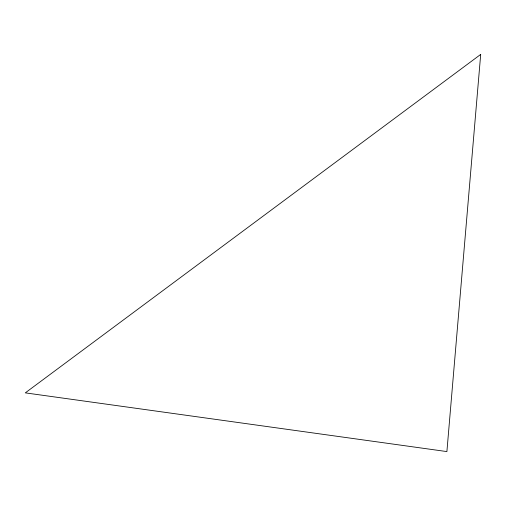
<?xml version="1.0" encoding="UTF-8"?>
<svg xmlns="http://www.w3.org/2000/svg" width="506" height="506" viewBox="0 0 506 506"><rect width="100%" height="100%" fill="white"/><g stroke="black" fill="none" stroke-linecap="round" stroke-linejoin="round"><path stroke-width="0.76" d="M480.7 54.414L446.899 451.586L25.3 392.865L480.7 54.414"/></g></svg>
